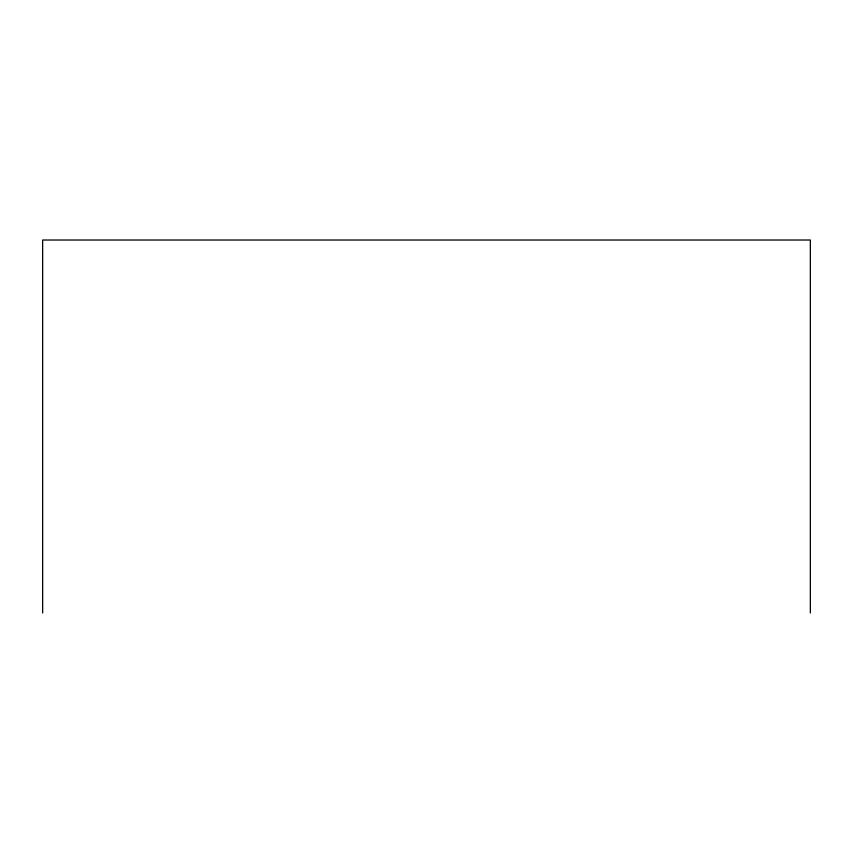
<?xml version="1.0" encoding="UTF-8"?>
<svg xmlns="http://www.w3.org/2000/svg" width="853" height="853" viewBox="0 0 853 853"><rect width="100%" height="100%" fill="white"/><g stroke="black" fill="none" stroke-linecap="round" stroke-linejoin="round"><path stroke-width="1.28" d="M810.35 612.976L810.35 240.024L42.65 240.024L42.65 612.976"/></g></svg>
